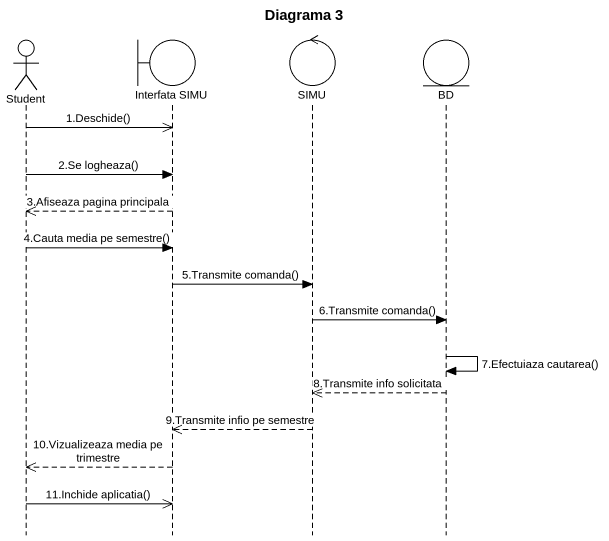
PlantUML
@startuml
title Diagrama 3
hide footbox
actor Student
boundary "Interfata SIMU" as Interfata_SIMU
control SIMU
entity BD

Student ->> Interfata_SIMU : 1.Deschide()
Student -> Interfata_SIMU : 2.Se logheaza()
Interfata_SIMU -->> Student : 3.Afiseaza pagina principala
Student -> Interfata_SIMU : 4.Cauta media pe semestre()
Interfata_SIMU -> SIMU : 5.Transmite comanda()
SIMU -> BD : 6.Transmite comanda()
BD -> BD : 7.Efectuiaza cautarea()
BD -->> SIMU : 8.Transmite info solicitata
SIMU -->> Interfata_SIMU : 9.Transmite infio pe semestre
Interfata_SIMU -->> Student : 10.Vizualizeaza media pe trimestre
Student ->> Interfata_SIMU : 11.Inchide aplicatia()
@enduml
